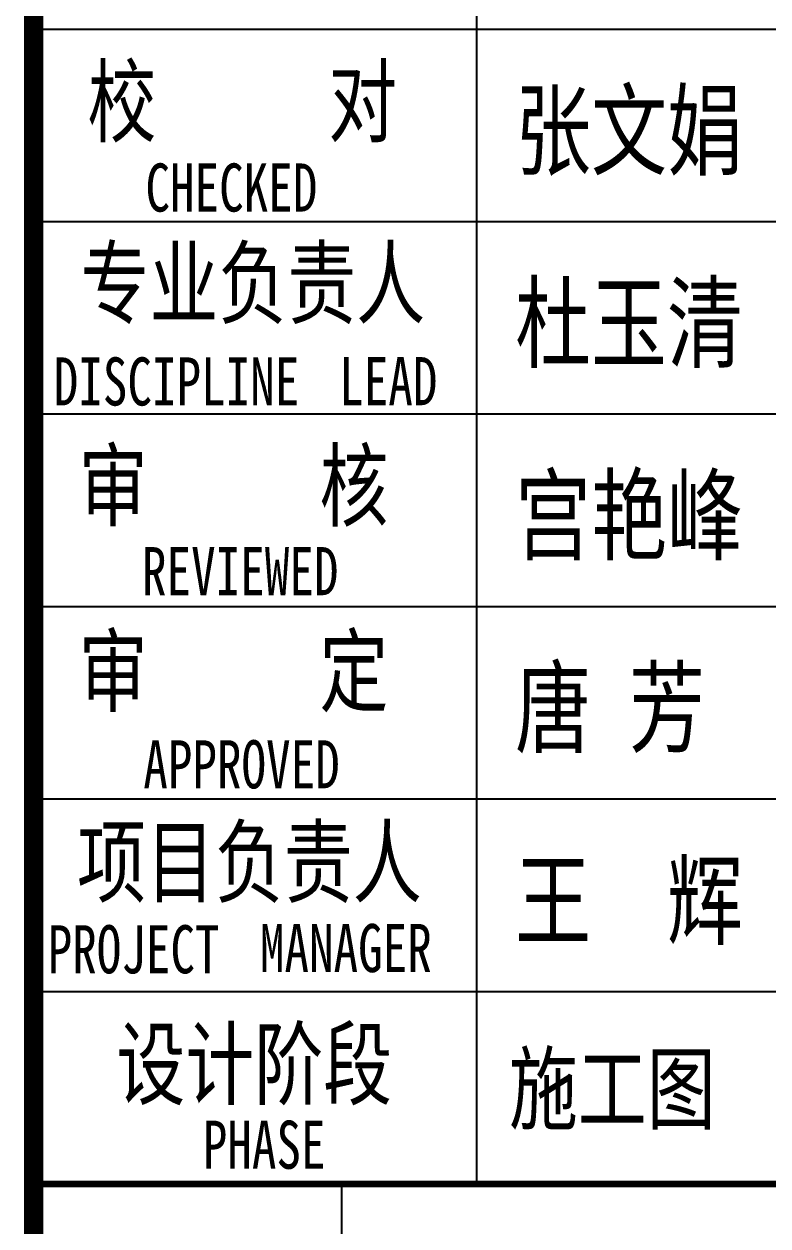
# Model space of a CAD drawing. Extents: x -37230 to 424755, y -141014 to 127947.
# Drawn here: x 128960 to 134756, y -51946 to -42580 of the extents above; entities that cross this region are included whole.
import ezdxf

# ---------------------------------------------------------------- set-up
doc = ezdxf.new("R2010")
doc.units = 0
doc.header["$LTSCALE"] = 1000
doc.header["$MEASUREMENT"] = 0
doc.layers.add('PUB_Title(图框)', color=130, linetype='Continuous')
doc.layers.add('TK', color=7, linetype='Continuous')
doc.styles.add('-宋体', font='', dxfattribs={"width": 0.75})
doc.styles.get('-宋体').set_extended_font_data('SimSun')

# ---------------------------------------------------------------- blocks, each defined once
blk = doc.blocks.new('我')
at = {"layer": 'TK'}
for p, q in [((-66601.1, -67037.3), (-66601.1, -7037.3)), ((-63151.1, -32536.7), (-63151.1, -50536.7)), ((-66601.1, -41536.7), (-56401.1, -41536.7)), ((-66601.1, -43036.7), (-56401.1, -43036.7)), ((-66601.1, -44536.7), (-56401.1, -44536.7)), ((-66601.1, -46036.7), (-56401.1, -46036.7)), ((-66601.1, -47536.7), (-56401.1, -47536.7)), ((-66601.1, -50536.7), (-66601.1, -49036.7)), ((-66601.1, -49036.7), (-56401.1, -49036.7)), ((-64201.1, -60286.7), (-64201.1, -50536.7))]:
    blk.add_line(p, q, dxfattribs=at)
at = {"layer": 'TK', "const_width": 150}
blk.add_lwpolyline([(-66601.1, -7037.3), (-56401.1, -7037.3), (-56401.1, -67036.7), (-66601.1, -67036.7)], close=True, dxfattribs=at)
at = {"layer": 'TK', "const_width": 51}
blk.add_lwpolyline([(-66601.1, -50536.7), (-56401.1, -50536.7)], dxfattribs=at)
at = {"layer": 'TK', "style": '-宋体', "width": 0.75}
for s, height, p in [('校     对', 525, (-66182.4, -42363.5)), ('张文娟', 578.59, (-62850.2, -42615.2)), ('CHECKED', 375, (-65730.1, -42959.4)), ('专业负责人', 525, (-66236.6, -43778.4)), ('杜玉清', 578.59, (-62850.2, -44115.2)), ('DISCIPLINE', 375, (-66444.9, -44470.4)), ('LEAD', 375, (-64220.9, -44468.3)), ('审     核', 525, (-66250.4, -45357.2)), ('宫艳峰', 578.59, (-62850.2, -45615.2)), ('REVIEWED', 375, (-65757.1, -45948.9)), ('审     定', 525, (-66250.4, -46803)), ('唐 芳', 578.59, (-62850.2, -47115.2)), ('APPROVED', 375, (-65747.1, -47454.2)), ('项目负责人', 525, (-66262.8, -48289.7)), ('王  辉', 578.59, (-62850.2, -48615.2)), ('PROJECT', 375, (-66492.2, -48895.6)), ('MANAGER', 375, (-64838.5, -48885.9)), ('设计阶段', 525, (-65956.4, -49864.7)), ('施工图', 525, (-62898.6, -50057.2)), ('PHASE', 375, (-65283.6, -50418.5))]:
    blk.add_text(s, height=height, dxfattribs=at).set_placement(p)

msp = doc.modelspace()

# ---------------------------------------------------------------- block references
at = {"layer": 'PUB_Title(图框)', "color": 3}
msp.add_blockref('我', (195636.4, -1081.7), dxfattribs=at)

doc.saveas('drawing.dxf')
